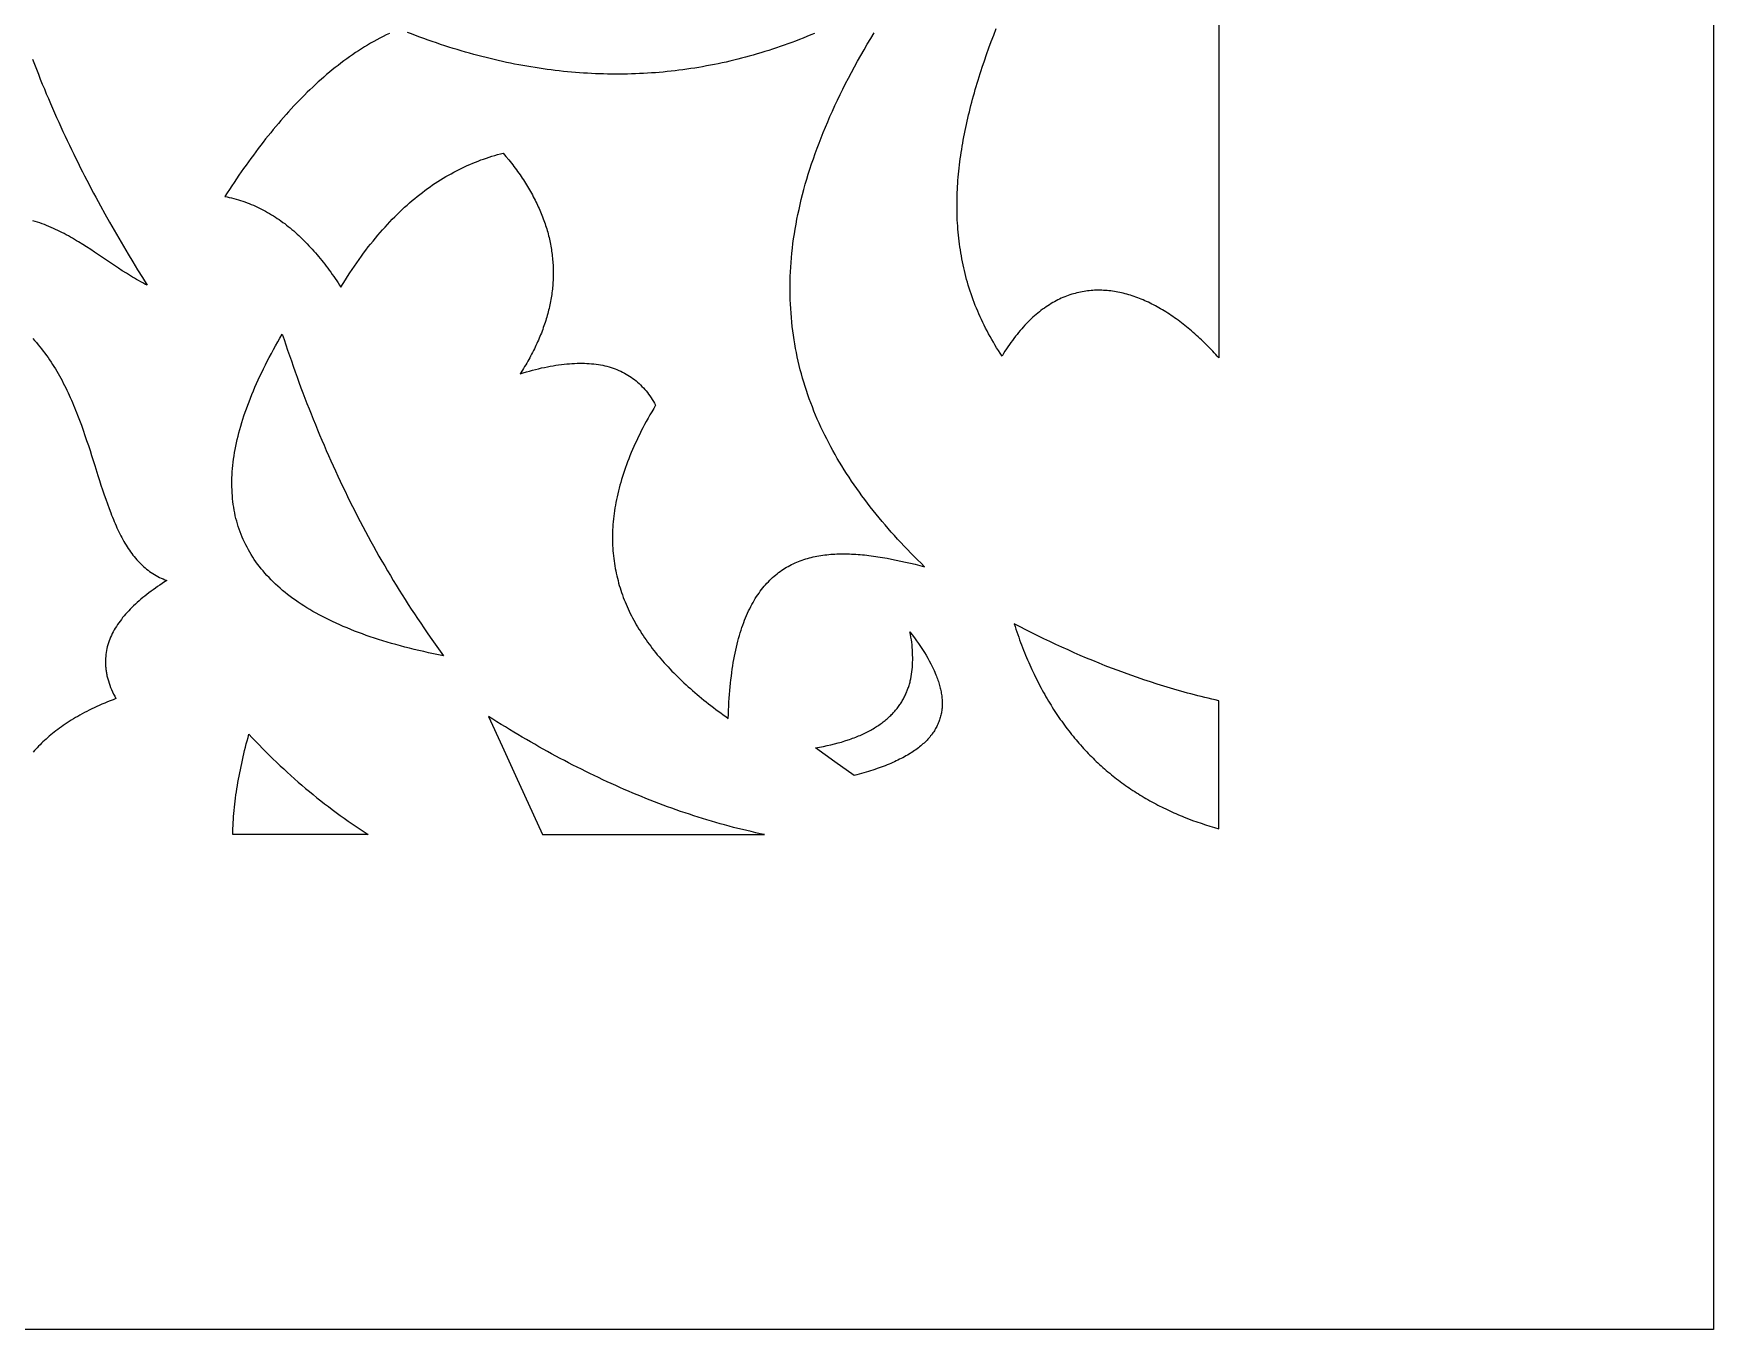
# Model space of a CAD drawing. Extents: x -4113 to -3113, y 1469 to 2469.
# Drawn here: x -3316.8 to -3113, y 1469.1 to 1626.2 of the extents above; entities that cross this region are included whole.
import ezdxf

# ---------------------------------------------------------------- set-up
doc = ezdxf.new("R2010")
doc.units = 0
doc.layers.add('PLAN_1', color=18, linetype='CONTINUOUS')

msp = doc.modelspace()

# ---------------------------------------------------------------- linework, layer by layer
at = {"layer": 'PLAN_1'}
for points in [[(-4113.04, 2469.07), (-3113.04, 2469.07), (-3113.04, 1469.07), (-4113.04, 1469.07)], [(-3267.11, 1550.75), (-3267.72, 1550.87), (-3268.32, 1551), (-3268.92, 1551.13), (-3269.51, 1551.26), (-3270.09, 1551.39), (-3270.66, 1551.53), (-3271.23, 1551.67), (-3271.79, 1551.81), (-3272.34, 1551.96), (-3272.88, 1552.11), (-3273.42, 1552.26), (-3273.95, 1552.41), (-3274.47, 1552.57), (-3274.98, 1552.73), (-3275.49, 1552.9), (-3275.99, 1553.06), (-3276.48, 1553.23), (-3276.96, 1553.41), (-3277.44, 1553.58), (-3277.91, 1553.76), (-3278.37, 1553.94), (-3278.82, 1554.13), (-3279.27, 1554.32), (-3279.7, 1554.51), (-3280.14, 1554.7), (-3280.56, 1554.9), (-3280.98, 1555.1), (-3281.38, 1555.3), (-3281.79, 1555.51), (-3282.18, 1555.71), (-3282.57, 1555.93), (-3282.95, 1556.14), (-3283.32, 1556.36), (-3283.68, 1556.58), (-3284.04, 1556.8), (-3284.39, 1557.03), (-3284.73, 1557.26), (-3285.07, 1557.49), (-3285.4, 1557.72), (-3285.72, 1557.96), (-3286.03, 1558.2), (-3286.34, 1558.44), (-3286.63, 1558.69), (-3286.93, 1558.94), (-3287.21, 1559.19), (-3287.49, 1559.45), (-3287.76, 1559.71), (-3288.02, 1559.97), (-3288.28, 1560.23), (-3288.53, 1560.5), (-3288.77, 1560.77), (-3289, 1561.04), (-3289.23, 1561.31), (-3289.45, 1561.59), (-3289.66, 1561.87), (-3289.87, 1562.16), (-3290.07, 1562.44), (-3290.26, 1562.73), (-3290.44, 1563.02), (-3290.62, 1563.32), (-3290.79, 1563.62), (-3290.95, 1563.92), (-3291.11, 1564.22), (-3291.26, 1564.53), (-3291.4, 1564.84), (-3291.54, 1565.15), (-3291.66, 1565.46), (-3291.79, 1565.78), (-3291.9, 1566.1), (-3292.01, 1566.42), (-3292.11, 1566.75), (-3292.2, 1567.08), (-3292.29, 1567.41), (-3292.37, 1567.74), (-3292.44, 1568.08), (-3292.51, 1568.42), (-3292.56, 1568.76), (-3292.62, 1569.11), (-3292.66, 1569.45), (-3292.7, 1569.8), (-3292.73, 1570.16), (-3292.76, 1570.51), (-3292.77, 1570.87), (-3292.78, 1571.23), (-3292.79, 1571.6), (-3292.79, 1571.96), (-3292.78, 1572.33), (-3292.76, 1572.71), (-3292.74, 1573.08), (-3292.71, 1573.46), (-3292.67, 1573.84), (-3292.63, 1574.22), (-3292.58, 1574.61), (-3292.52, 1575), (-3292.46, 1575.39), (-3292.39, 1575.78), (-3292.31, 1576.18), (-3292.23, 1576.58), (-3292.14, 1576.98), (-3292.04, 1577.38), (-3291.94, 1577.79), (-3291.83, 1578.2), (-3291.71, 1578.61), (-3291.59, 1579.03), (-3291.46, 1579.44), (-3291.32, 1579.86), (-3291.18, 1580.29), (-3291.03, 1580.71), (-3290.87, 1581.14), (-3290.71, 1581.57), (-3290.54, 1582.01), (-3290.36, 1582.44), (-3290.18, 1582.88), (-3289.99, 1583.32), (-3289.8, 1583.77), (-3289.6, 1584.21), (-3289.39, 1584.66), (-3289.17, 1585.11), (-3288.95, 1585.57), (-3288.72, 1586.02), (-3288.49, 1586.48), (-3288.25, 1586.94), (-3288, 1587.41), (-3287.75, 1587.88), (-3287.49, 1588.35), (-3287.22, 1588.82), (-3286.95, 1589.29), (-3286.67, 1589.77), (-3286.46, 1589.11), (-3286.24, 1588.46), (-3286.02, 1587.81), (-3285.8, 1587.16), (-3285.57, 1586.51), (-3285.34, 1585.86), (-3285.11, 1585.21), (-3284.88, 1584.56), (-3284.65, 1583.92), (-3284.41, 1583.27), (-3284.17, 1582.63), (-3283.92, 1581.99), (-3283.68, 1581.35), (-3283.43, 1580.71), (-3283.17, 1580.08), (-3282.92, 1579.44), (-3282.66, 1578.81), (-3282.4, 1578.17), (-3282.14, 1577.54), (-3281.87, 1576.91), (-3281.6, 1576.28), (-3281.33, 1575.66), (-3281.06, 1575.03), (-3280.78, 1574.41), (-3280.5, 1573.79), (-3280.22, 1573.17), (-3279.93, 1572.55), (-3279.64, 1571.93), (-3279.35, 1571.31), (-3279.05, 1570.7), (-3278.76, 1570.08), (-3278.46, 1569.47), (-3278.15, 1568.86), (-3277.84, 1568.25), (-3277.53, 1567.64), (-3277.22, 1567.04), (-3276.9, 1566.43), (-3276.58, 1565.83), (-3276.26, 1565.23), (-3275.93, 1564.63), (-3275.6, 1564.03), (-3275.27, 1563.44), (-3274.94, 1562.84), (-3274.6, 1562.25), (-3274.25, 1561.66), (-3273.91, 1561.07), (-3273.56, 1560.48), (-3273.21, 1559.9), (-3272.85, 1559.31), (-3272.49, 1558.73), (-3272.13, 1558.15), (-3271.76, 1557.57), (-3271.4, 1556.99), (-3271.02, 1556.41), (-3270.65, 1555.84), (-3270.27, 1555.27), (-3269.88, 1554.7), (-3269.5, 1554.13), (-3269.11, 1553.56), (-3268.71, 1553), (-3268.32, 1552.43), (-3267.92, 1551.87), (-3267.51, 1551.31)], [(-3210.52, 1553.67), (-3210.24, 1553.31), (-3209.97, 1552.95), (-3209.72, 1552.59), (-3209.47, 1552.23), (-3209.23, 1551.88), (-3209, 1551.52), (-3208.77, 1551.17), (-3208.56, 1550.83), (-3208.36, 1550.48), (-3208.17, 1550.14), (-3207.99, 1549.8), (-3207.9, 1549.63), (-3207.82, 1549.46), (-3207.74, 1549.29), (-3207.66, 1549.12), (-3207.58, 1548.96), (-3207.51, 1548.79), (-3207.44, 1548.63), (-3207.37, 1548.46), (-3207.31, 1548.3), (-3207.24, 1548.13), (-3207.18, 1547.97), (-3207.13, 1547.81), (-3207.07, 1547.65), (-3207.02, 1547.49), (-3206.97, 1547.33), (-3206.93, 1547.17), (-3206.89, 1547.01), (-3206.85, 1546.85), (-3206.81, 1546.69), (-3206.78, 1546.53), (-3206.75, 1546.38), (-3206.72, 1546.22), (-3206.7, 1546.07), (-3206.67, 1545.92), (-3206.66, 1545.76), (-3206.64, 1545.61), (-3206.63, 1545.46), (-3206.62, 1545.31), (-3206.61, 1545.16), (-3206.61, 1545.01), (-3206.61, 1544.86), (-3206.62, 1544.71), (-3206.62, 1544.56), (-3206.63, 1544.42), (-3206.65, 1544.27), (-3206.66, 1544.13), (-3206.69, 1543.98), (-3206.71, 1543.84), (-3206.74, 1543.7), (-3206.77, 1543.56), (-3206.8, 1543.42), (-3206.84, 1543.28), (-3206.88, 1543.14), (-3206.92, 1543), (-3206.97, 1542.86), (-3207.02, 1542.73), (-3207.08, 1542.59), (-3207.13, 1542.45), (-3207.2, 1542.32), (-3207.26, 1542.19), (-3207.33, 1542.05), (-3207.4, 1541.92), (-3207.48, 1541.79), (-3207.56, 1541.66), (-3207.64, 1541.53), (-3207.73, 1541.41), (-3207.82, 1541.28), (-3207.92, 1541.15), (-3208.02, 1541.03), (-3208.12, 1540.9), (-3208.22, 1540.78), (-3208.33, 1540.66), (-3208.45, 1540.54), (-3208.57, 1540.41), (-3208.69, 1540.29), (-3208.81, 1540.18), (-3208.94, 1540.06), (-3209.08, 1539.94), (-3209.21, 1539.82), (-3209.36, 1539.71), (-3209.5, 1539.6), (-3209.65, 1539.48), (-3209.8, 1539.37), (-3209.96, 1539.26), (-3210.12, 1539.15), (-3210.29, 1539.04), (-3210.46, 1538.93), (-3210.63, 1538.82), (-3210.81, 1538.72), (-3211, 1538.61), (-3211.18, 1538.51), (-3211.37, 1538.4), (-3211.57, 1538.3), (-3211.77, 1538.2), (-3211.97, 1538.1), (-3212.18, 1538), (-3212.39, 1537.9), (-3212.61, 1537.81), (-3212.83, 1537.71), (-3213.06, 1537.61), (-3213.29, 1537.52), (-3213.52, 1537.43), (-3213.76, 1537.34), (-3214, 1537.24), (-3214.25, 1537.15), (-3214.5, 1537.07), (-3214.76, 1536.98), (-3215.02, 1536.89), (-3215.29, 1536.81), (-3215.56, 1536.72), (-3215.83, 1536.64), (-3216.11, 1536.56), (-3216.4, 1536.47), (-3216.69, 1536.39), (-3216.98, 1536.32), (-3217.28, 1536.24), (-3219.62, 1537.9), (-3220.8, 1538.74), (-3221.97, 1539.58), (-3221.48, 1539.67), (-3221.01, 1539.76), (-3220.55, 1539.86), (-3220.1, 1539.96), (-3219.67, 1540.07), (-3219.24, 1540.19), (-3218.83, 1540.3), (-3218.43, 1540.43), (-3218.03, 1540.55), (-3217.84, 1540.62), (-3217.65, 1540.69), (-3217.47, 1540.76), (-3217.28, 1540.82), (-3217.1, 1540.9), (-3216.92, 1540.97), (-3216.75, 1541.04), (-3216.57, 1541.11), (-3216.4, 1541.19), (-3216.23, 1541.26), (-3216.07, 1541.34), (-3215.91, 1541.42), (-3215.75, 1541.5), (-3215.59, 1541.58), (-3215.43, 1541.66), (-3215.28, 1541.74), (-3215.13, 1541.83), (-3214.98, 1541.91), (-3214.84, 1542), (-3214.7, 1542.09), (-3214.56, 1542.18), (-3214.42, 1542.26), (-3214.29, 1542.36), (-3214.15, 1542.45), (-3214.02, 1542.54), (-3213.89, 1542.63), (-3213.77, 1542.73), (-3213.65, 1542.82), (-3213.53, 1542.92), (-3213.41, 1543.02), (-3213.29, 1543.12), (-3213.18, 1543.22), (-3213.07, 1543.32), (-3212.96, 1543.42), (-3212.85, 1543.52), (-3212.75, 1543.62), (-3212.65, 1543.73), (-3212.55, 1543.84), (-3212.45, 1543.94), (-3212.35, 1544.05), (-3212.26, 1544.16), (-3212.17, 1544.27), (-3212.08, 1544.38), (-3212, 1544.49), (-3211.91, 1544.6), (-3211.83, 1544.72), (-3211.75, 1544.83), (-3211.67, 1544.95), (-3211.6, 1545.06), (-3211.52, 1545.18), (-3211.45, 1545.3), (-3211.38, 1545.42), (-3211.32, 1545.54), (-3211.25, 1545.66), (-3211.19, 1545.78), (-3211.13, 1545.9), (-3211.07, 1546.02), (-3211.01, 1546.15), (-3210.96, 1546.27), (-3210.9, 1546.4), (-3210.85, 1546.53), (-3210.8, 1546.65), (-3210.76, 1546.78), (-3210.71, 1546.91), (-3210.67, 1547.04), (-3210.63, 1547.17), (-3210.59, 1547.3), (-3210.55, 1547.44), (-3210.51, 1547.57), (-3210.48, 1547.7), (-3210.42, 1547.97), (-3210.36, 1548.25), (-3210.32, 1548.53), (-3210.28, 1548.81), (-3210.24, 1549.09), (-3210.22, 1549.38), (-3210.2, 1549.66), (-3210.19, 1549.96), (-3210.18, 1550.25), (-3210.18, 1550.55), (-3210.19, 1550.85), (-3210.2, 1551.15), (-3210.22, 1551.46), (-3210.24, 1551.77), (-3210.27, 1552.08), (-3210.31, 1552.39), (-3210.35, 1552.71), (-3210.4, 1553.03), (-3210.46, 1553.35)], [(-3173.04, 1529.78), (-3173.04, 1545.3), (-3173.47, 1545.4), (-3173.89, 1545.5), (-3174.32, 1545.6), (-3174.74, 1545.7), (-3175.17, 1545.81), (-3175.59, 1545.91), (-3176.01, 1546.02), (-3176.42, 1546.13), (-3176.84, 1546.24), (-3177.26, 1546.35), (-3177.67, 1546.47), (-3178.08, 1546.59), (-3178.49, 1546.7), (-3178.9, 1546.82), (-3179.72, 1547.07), (-3180.53, 1547.32), (-3181.33, 1547.58), (-3182.13, 1547.84), (-3182.92, 1548.11), (-3183.71, 1548.39), (-3184.49, 1548.67), (-3185.27, 1548.96), (-3186.05, 1549.25), (-3186.82, 1549.55), (-3187.58, 1549.86), (-3188.34, 1550.17), (-3189.1, 1550.48), (-3189.85, 1550.81), (-3190.6, 1551.13), (-3191.34, 1551.46), (-3192.08, 1551.8), (-3192.82, 1552.14), (-3193.55, 1552.48), (-3194.28, 1552.83), (-3195, 1553.18), (-3195.73, 1553.54), (-3196.44, 1553.9), (-3197.16, 1554.26), (-3197.87, 1554.63), (-3197.77, 1554.3), (-3197.66, 1553.97), (-3197.55, 1553.65), (-3197.44, 1553.33), (-3197.32, 1553.01), (-3197.21, 1552.7), (-3197.09, 1552.38), (-3196.97, 1552.07), (-3196.86, 1551.76), (-3196.73, 1551.45), (-3196.61, 1551.15), (-3196.49, 1550.85), (-3196.36, 1550.55), (-3196.24, 1550.25), (-3196.11, 1549.95), (-3195.98, 1549.66), (-3195.85, 1549.37), (-3195.72, 1549.08), (-3195.58, 1548.79), (-3195.45, 1548.51), (-3195.31, 1548.23), (-3195.17, 1547.95), (-3195.03, 1547.67), (-3194.89, 1547.4), (-3194.75, 1547.12), (-3194.61, 1546.85), (-3194.46, 1546.58), (-3194.31, 1546.32), (-3194.17, 1546.05), (-3194.02, 1545.79), (-3193.86, 1545.53), (-3193.71, 1545.27), (-3193.56, 1545.02), (-3193.4, 1544.76), (-3193.25, 1544.51), (-3193.09, 1544.26), (-3192.93, 1544.02), (-3192.77, 1543.77), (-3192.61, 1543.53), (-3192.44, 1543.29), (-3192.28, 1543.05), (-3192.11, 1542.82), (-3191.94, 1542.58), (-3191.77, 1542.35), (-3191.6, 1542.12), (-3191.43, 1541.89), (-3191.26, 1541.67), (-3191.08, 1541.44), (-3190.91, 1541.22), (-3190.73, 1541), (-3190.55, 1540.78), (-3190.37, 1540.57), (-3190.19, 1540.36), (-3190.01, 1540.14), (-3189.82, 1539.94), (-3189.64, 1539.73), (-3189.45, 1539.52), (-3189.26, 1539.32), (-3189.07, 1539.12), (-3188.88, 1538.92), (-3188.69, 1538.72), (-3188.5, 1538.53), (-3188.3, 1538.33), (-3188.11, 1538.14), (-3187.91, 1537.95), (-3187.71, 1537.77), (-3187.51, 1537.58), (-3187.31, 1537.4), (-3187.11, 1537.22), (-3186.9, 1537.04), (-3186.7, 1536.86), (-3186.49, 1536.69), (-3186.28, 1536.51), (-3186.08, 1536.34), (-3185.87, 1536.17), (-3185.65, 1536), (-3185.44, 1535.84), (-3185.23, 1535.67), (-3185.01, 1535.51), (-3184.8, 1535.35), (-3184.58, 1535.19), (-3184.36, 1535.04), (-3184.14, 1534.88), (-3183.92, 1534.73), (-3183.7, 1534.58), (-3183.47, 1534.43), (-3183.25, 1534.29), (-3183.02, 1534.14), (-3182.8, 1534), (-3182.57, 1533.86), (-3182.34, 1533.72), (-3182.11, 1533.58), (-3181.88, 1533.44), (-3181.64, 1533.31), (-3181.41, 1533.18), (-3181.17, 1533.05), (-3180.94, 1532.92), (-3180.7, 1532.79), (-3180.46, 1532.66), (-3180.22, 1532.54), (-3179.98, 1532.42), (-3179.74, 1532.3), (-3179.49, 1532.18), (-3179.25, 1532.07), (-3179, 1531.95), (-3178.75, 1531.84), (-3178.51, 1531.73), (-3178.26, 1531.62), (-3178.01, 1531.51), (-3177.75, 1531.4), (-3177.5, 1531.3), (-3177.25, 1531.2), (-3176.74, 1531), (-3176.22, 1530.8), (-3175.7, 1530.62), (-3175.18, 1530.44), (-3174.65, 1530.26), (-3174.12, 1530.1), (-3173.58, 1529.94)], [(-3228.15, 1529.07), (-3228.69, 1529.18), (-3229.23, 1529.3), (-3229.77, 1529.43), (-3230.31, 1529.55), (-3230.85, 1529.68), (-3231.39, 1529.81), (-3231.93, 1529.95), (-3232.47, 1530.09), (-3233, 1530.24), (-3233.54, 1530.39), (-3234.08, 1530.54), (-3234.61, 1530.7), (-3235.15, 1530.86), (-3235.68, 1531.02), (-3236.21, 1531.19), (-3236.74, 1531.36), (-3237.28, 1531.53), (-3237.81, 1531.71), (-3238.34, 1531.89), (-3238.87, 1532.07), (-3239.4, 1532.26), (-3239.93, 1532.45), (-3240.45, 1532.65), (-3240.98, 1532.85), (-3241.51, 1533.05), (-3242.03, 1533.25), (-3242.56, 1533.46), (-3243.09, 1533.68), (-3243.61, 1533.89), (-3244.13, 1534.11), (-3244.66, 1534.33), (-3245.18, 1534.56), (-3245.7, 1534.79), (-3246.22, 1535.02), (-3246.75, 1535.25), (-3247.27, 1535.49), (-3247.79, 1535.73), (-3248.31, 1535.98), (-3248.83, 1536.23), (-3249.34, 1536.48), (-3249.86, 1536.73), (-3250.38, 1536.99), (-3250.9, 1537.25), (-3251.41, 1537.51), (-3251.93, 1537.78), (-3252.45, 1538.05), (-3252.96, 1538.32), (-3253.47, 1538.6), (-3253.99, 1538.87), (-3254.5, 1539.16), (-3255.02, 1539.44), (-3255.53, 1539.73), (-3256.04, 1540.02), (-3256.55, 1540.31), (-3257.06, 1540.61), (-3257.57, 1540.9), (-3258.08, 1541.2), (-3258.59, 1541.51), (-3259.1, 1541.82), (-3259.61, 1542.13), (-3260.12, 1542.44), (-3260.63, 1542.75), (-3261.14, 1543.07), (-3261.64, 1543.39), (-3260, 1539.81), (-3258.37, 1536.24), (-3255.1, 1529.07)], [(-3292.69, 1529.07), (-3292.68, 1529.43), (-3292.67, 1529.8), (-3292.65, 1530.16), (-3292.63, 1530.53), (-3292.61, 1530.89), (-3292.58, 1531.26), (-3292.55, 1531.63), (-3292.51, 1532), (-3292.48, 1532.38), (-3292.44, 1532.75), (-3292.39, 1533.13), (-3292.34, 1533.5), (-3292.29, 1533.88), (-3292.24, 1534.26), (-3292.18, 1534.64), (-3292.12, 1535.02), (-3292.05, 1535.4), (-3291.98, 1535.78), (-3291.91, 1536.16), (-3291.84, 1536.55), (-3291.76, 1536.94), (-3291.68, 1537.32), (-3291.6, 1537.71), (-3291.51, 1538.1), (-3291.43, 1538.49), (-3291.33, 1538.88), (-3291.24, 1539.27), (-3291.14, 1539.67), (-3291.04, 1540.06), (-3290.94, 1540.46), (-3290.83, 1540.85), (-3290.73, 1541.25), (-3290.32, 1540.81), (-3289.9, 1540.37), (-3289.49, 1539.94), (-3289.07, 1539.52), (-3288.65, 1539.09), (-3288.22, 1538.67), (-3287.8, 1538.25), (-3287.37, 1537.84), (-3286.94, 1537.43), (-3286.5, 1537.03), (-3286.07, 1536.63), (-3285.63, 1536.23), (-3285.18, 1535.83), (-3284.74, 1535.44), (-3284.29, 1535.06), (-3283.84, 1534.68), (-3283.38, 1534.3), (-3282.93, 1533.92), (-3282.47, 1533.55), (-3282.01, 1533.18), (-3281.54, 1532.82), (-3281.07, 1532.46), (-3280.6, 1532.1), (-3280.13, 1531.75), (-3279.65, 1531.4), (-3279.18, 1531.06), (-3278.69, 1530.72), (-3278.21, 1530.38), (-3277.72, 1530.05), (-3277.23, 1529.72), (-3276.74, 1529.39), (-3276.24, 1529.07)]]:
    msp.add_lwpolyline(points, close=True, dxfattribs=at)
for points in [[(-3173.04, 1685.53), (-3173.04, 1586.87), (-3173.23, 1587.08), (-3173.41, 1587.29), (-3173.6, 1587.49), (-3173.79, 1587.7), (-3173.99, 1587.9), (-3174.18, 1588.1), (-3174.37, 1588.29), (-3174.57, 1588.49), (-3174.76, 1588.68), (-3174.96, 1588.87), (-3175.15, 1589.06), (-3175.35, 1589.25), (-3175.55, 1589.43), (-3175.75, 1589.61), (-3175.95, 1589.79), (-3176.15, 1589.97), (-3176.35, 1590.15), (-3176.56, 1590.32), (-3176.76, 1590.49), (-3176.96, 1590.65), (-3177.17, 1590.82), (-3177.37, 1590.98), (-3177.58, 1591.14), (-3177.79, 1591.3), (-3177.99, 1591.45), (-3178.2, 1591.6), (-3178.41, 1591.75), (-3178.62, 1591.9), (-3178.83, 1592.04), (-3179.04, 1592.18), (-3179.25, 1592.31), (-3179.46, 1592.45), (-3179.67, 1592.58), (-3179.88, 1592.71), (-3180.1, 1592.83), (-3180.31, 1592.96), (-3180.52, 1593.08), (-3180.74, 1593.19), (-3180.95, 1593.3), (-3181.16, 1593.41), (-3181.38, 1593.52), (-3181.59, 1593.62), (-3181.81, 1593.72), (-3182.03, 1593.82), (-3182.24, 1593.91), (-3182.46, 1594), (-3182.67, 1594.09), (-3182.89, 1594.17), (-3183.11, 1594.25), (-3183.32, 1594.33), (-3183.54, 1594.4), (-3183.76, 1594.47), (-3183.98, 1594.54), (-3184.19, 1594.6), (-3184.41, 1594.66), (-3184.63, 1594.72), (-3184.85, 1594.77), (-3185.06, 1594.82), (-3185.28, 1594.86), (-3185.5, 1594.9), (-3185.72, 1594.94), (-3185.94, 1594.97), (-3186.15, 1595), (-3186.37, 1595.02), (-3186.59, 1595.04), (-3186.81, 1595.06), (-3187.02, 1595.07), (-3187.24, 1595.08), (-3187.46, 1595.09), (-3187.67, 1595.09), (-3187.89, 1595.08), (-3188.11, 1595.08), (-3188.32, 1595.07), (-3188.54, 1595.05), (-3188.76, 1595.03), (-3188.97, 1595.01), (-3189.19, 1594.98), (-3189.4, 1594.94), (-3189.62, 1594.91), (-3189.83, 1594.87), (-3190.04, 1594.82), (-3190.26, 1594.77), (-3190.47, 1594.71), (-3190.68, 1594.65), (-3190.89, 1594.59), (-3191.11, 1594.52), (-3191.32, 1594.45), (-3191.53, 1594.37), (-3191.74, 1594.29), (-3191.95, 1594.2), (-3192.16, 1594.11), (-3192.37, 1594.01), (-3192.57, 1593.91), (-3192.78, 1593.81), (-3192.99, 1593.69), (-3193.19, 1593.58), (-3193.4, 1593.46), (-3193.6, 1593.33), (-3193.81, 1593.2), (-3194.01, 1593.07), (-3194.21, 1592.92), (-3194.42, 1592.78), (-3194.62, 1592.63), (-3194.82, 1592.47), (-3195.02, 1592.31), (-3195.21, 1592.14), (-3195.41, 1591.97), (-3195.61, 1591.8), (-3195.81, 1591.61), (-3196, 1591.43), (-3196.2, 1591.23), (-3196.39, 1591.04), (-3196.58, 1590.83), (-3196.77, 1590.62), (-3196.96, 1590.41), (-3197.15, 1590.19), (-3197.34, 1589.96), (-3197.53, 1589.73), (-3197.72, 1589.5), (-3197.9, 1589.25), (-3198.09, 1589.01), (-3198.27, 1588.75), (-3198.45, 1588.49), (-3198.63, 1588.23), (-3198.81, 1587.96), (-3198.99, 1587.68), (-3199.17, 1587.4), (-3199.35, 1587.11), (-3199.57, 1587.44), (-3199.78, 1587.78), (-3200, 1588.12), (-3200.2, 1588.45), (-3200.4, 1588.79), (-3200.6, 1589.13), (-3200.79, 1589.47), (-3200.98, 1589.81), (-3201.16, 1590.15), (-3201.34, 1590.49), (-3201.51, 1590.83), (-3201.68, 1591.17), (-3201.84, 1591.52), (-3202, 1591.86), (-3202.15, 1592.21), (-3202.3, 1592.55), (-3202.45, 1592.9), (-3202.59, 1593.25), (-3202.72, 1593.59), (-3202.85, 1593.94), (-3202.98, 1594.29), (-3203.1, 1594.64), (-3203.22, 1594.99), (-3203.33, 1595.34), (-3203.44, 1595.7), (-3203.54, 1596.05), (-3203.64, 1596.4), (-3203.73, 1596.76), (-3203.83, 1597.11), (-3203.91, 1597.47), (-3203.99, 1597.82), (-3204.07, 1598.18), (-3204.15, 1598.54), (-3204.22, 1598.89), (-3204.28, 1599.25), (-3204.34, 1599.61), (-3204.4, 1599.97), (-3204.46, 1600.33), (-3204.51, 1600.69), (-3204.55, 1601.05), (-3204.59, 1601.42), (-3204.63, 1601.78), (-3204.67, 1602.14), (-3204.7, 1602.51), (-3204.72, 1602.87), (-3204.75, 1603.24), (-3204.77, 1603.6), (-3204.78, 1603.97), (-3204.79, 1604.34), (-3204.8, 1604.7), (-3204.8, 1605.07), (-3204.81, 1605.44), (-3204.8, 1605.81), (-3204.8, 1606.18), (-3204.79, 1606.55), (-3204.77, 1606.92), (-3204.76, 1607.29), (-3204.74, 1607.66), (-3204.71, 1608.03), (-3204.69, 1608.41), (-3204.66, 1608.78), (-3204.62, 1609.15), (-3204.59, 1609.53), (-3204.55, 1609.9), (-3204.5, 1610.28), (-3204.46, 1610.65), (-3204.41, 1611.03), (-3204.36, 1611.41), (-3204.3, 1611.78), (-3204.24, 1612.16), (-3204.18, 1612.54), (-3204.12, 1612.92), (-3204.05, 1613.3), (-3203.98, 1613.68), (-3203.91, 1614.06), (-3203.83, 1614.44), (-3203.75, 1614.82), (-3203.67, 1615.2), (-3203.58, 1615.58), (-3203.5, 1615.96), (-3203.41, 1616.34), (-3203.31, 1616.73), (-3203.22, 1617.11), (-3203.12, 1617.49), (-3203.02, 1617.88), (-3202.92, 1618.26), (-3202.81, 1618.65), (-3202.7, 1619.03), (-3202.59, 1619.42), (-3202.48, 1619.81), (-3202.36, 1620.19), (-3202.25, 1620.58), (-3202.13, 1620.97), (-3202, 1621.35), (-3201.88, 1621.74), (-3201.75, 1622.13), (-3201.49, 1622.91), (-3201.22, 1623.69), (-3200.94, 1624.47), (-3200.66, 1625.25), (-3200.36, 1626.03), (-3200.06, 1626.81)], [(-3273.68, 1626.24), (-3274.06, 1626.05), (-3274.45, 1625.86), (-3274.83, 1625.66), (-3275.2, 1625.46), (-3275.58, 1625.25), (-3275.95, 1625.04), (-3276.32, 1624.82), (-3276.69, 1624.6), (-3277.06, 1624.37), (-3277.42, 1624.13), (-3277.78, 1623.9), (-3278.14, 1623.65), (-3278.5, 1623.4), (-3278.86, 1623.15), (-3279.21, 1622.89), (-3279.56, 1622.62), (-3279.91, 1622.35), (-3280.26, 1622.08), (-3280.61, 1621.8), (-3280.95, 1621.52), (-3281.29, 1621.23), (-3281.64, 1620.94), (-3281.97, 1620.64), (-3282.31, 1620.34), (-3282.64, 1620.03), (-3282.98, 1619.72), (-3283.31, 1619.4), (-3283.64, 1619.09), (-3283.97, 1618.76), (-3284.29, 1618.43), (-3284.62, 1618.1), (-3284.94, 1617.77), (-3285.26, 1617.43), (-3285.58, 1617.08), (-3285.9, 1616.73), (-3286.21, 1616.38), (-3286.53, 1616.03), (-3286.84, 1615.67), (-3287.15, 1615.3), (-3287.46, 1614.94), (-3287.77, 1614.56), (-3288.08, 1614.19), (-3288.38, 1613.81), (-3288.69, 1613.43), (-3288.99, 1613.05), (-3289.29, 1612.66), (-3289.59, 1612.27), (-3289.89, 1611.87), (-3290.18, 1611.47), (-3290.48, 1611.07), (-3290.77, 1610.67), (-3291.07, 1610.26), (-3291.36, 1609.85), (-3291.65, 1609.43), (-3291.94, 1609.02), (-3292.23, 1608.6), (-3292.52, 1608.17), (-3292.8, 1607.75), (-3293.09, 1607.32), (-3293.37, 1606.89), (-3293.66, 1606.46), (-3293.37, 1606.4), (-3293.1, 1606.34), (-3292.82, 1606.28), (-3292.54, 1606.21), (-3292.27, 1606.13), (-3292, 1606.05), (-3291.74, 1605.97), (-3291.47, 1605.88), (-3291.21, 1605.79), (-3290.95, 1605.7), (-3290.69, 1605.6), (-3290.43, 1605.5), (-3290.18, 1605.39), (-3289.92, 1605.28), (-3289.67, 1605.16), (-3289.43, 1605.04), (-3289.18, 1604.92), (-3288.94, 1604.79), (-3288.69, 1604.66), (-3288.45, 1604.53), (-3288.22, 1604.39), (-3287.98, 1604.25), (-3287.75, 1604.1), (-3287.51, 1603.96), (-3287.28, 1603.8), (-3287.05, 1603.65), (-3286.83, 1603.49), (-3286.6, 1603.32), (-3286.38, 1603.16), (-3286.16, 1602.99), (-3285.94, 1602.81), (-3285.72, 1602.64), (-3285.51, 1602.46), (-3285.29, 1602.27), (-3285.08, 1602.09), (-3284.87, 1601.9), (-3284.66, 1601.71), (-3284.45, 1601.51), (-3284.24, 1601.31), (-3284.04, 1601.11), (-3283.84, 1600.91), (-3283.64, 1600.7), (-3283.44, 1600.49), (-3283.24, 1600.27), (-3283.04, 1600.06), (-3282.85, 1599.84), (-3282.65, 1599.62), (-3282.46, 1599.39), (-3282.27, 1599.16), (-3282.08, 1598.94), (-3281.89, 1598.7), (-3281.7, 1598.47), (-3281.52, 1598.23), (-3281.33, 1597.99), (-3281.15, 1597.75), (-3280.97, 1597.5), (-3280.79, 1597.26), (-3280.61, 1597.01), (-3280.43, 1596.75), (-3280.25, 1596.5), (-3280.07, 1596.24), (-3279.9, 1595.99), (-3279.73, 1595.72), (-3279.55, 1595.46), (-3279.28, 1595.9), (-3279.01, 1596.34), (-3278.74, 1596.77), (-3278.47, 1597.19), (-3278.19, 1597.6), (-3277.92, 1598.01), (-3277.64, 1598.41), (-3277.36, 1598.81), (-3277.08, 1599.2), (-3276.8, 1599.58), (-3276.52, 1599.96), (-3276.24, 1600.33), (-3275.95, 1600.69), (-3275.66, 1601.05), (-3275.38, 1601.4), (-3275.09, 1601.75), (-3274.8, 1602.08), (-3274.51, 1602.42), (-3274.21, 1602.74), (-3273.92, 1603.07), (-3273.62, 1603.38), (-3273.33, 1603.69), (-3273.03, 1603.99), (-3272.73, 1604.29), (-3272.43, 1604.58), (-3272.13, 1604.87), (-3271.83, 1605.15), (-3271.53, 1605.42), (-3271.22, 1605.69), (-3270.91, 1605.95), (-3270.61, 1606.21), (-3270.3, 1606.46), (-3269.99, 1606.7), (-3269.68, 1606.94), (-3269.37, 1607.18), (-3269.06, 1607.41), (-3268.74, 1607.63), (-3268.43, 1607.85), (-3268.11, 1608.06), (-3267.79, 1608.27), (-3267.47, 1608.47), (-3267.16, 1608.66), (-3266.83, 1608.86), (-3266.51, 1609.04), (-3266.19, 1609.22), (-3265.87, 1609.4), (-3265.54, 1609.57), (-3265.22, 1609.73), (-3264.89, 1609.89), (-3264.56, 1610.05), (-3264.23, 1610.2), (-3263.9, 1610.34), (-3263.57, 1610.48), (-3263.24, 1610.62), (-3262.91, 1610.75), (-3262.57, 1610.88), (-3262.24, 1611), (-3261.9, 1611.11), (-3261.56, 1611.22), (-3261.23, 1611.33), (-3260.89, 1611.43), (-3260.55, 1611.53), (-3260.21, 1611.62), (-3259.86, 1611.71), (-3259.53, 1611.31), (-3259.2, 1610.9), (-3258.88, 1610.5), (-3258.72, 1610.3), (-3258.57, 1610.1), (-3258.42, 1609.89), (-3258.27, 1609.69), (-3258.12, 1609.49), (-3257.98, 1609.29), (-3257.83, 1609.08), (-3257.69, 1608.88), (-3257.56, 1608.68), (-3257.42, 1608.47), (-3257.29, 1608.27), (-3257.16, 1608.07), (-3257.04, 1607.86), (-3256.91, 1607.66), (-3256.79, 1607.45), (-3256.67, 1607.25), (-3256.55, 1607.05), (-3256.44, 1606.84), (-3256.33, 1606.64), (-3256.22, 1606.43), (-3256.11, 1606.23), (-3256, 1606.02), (-3255.9, 1605.82), (-3255.8, 1605.61), (-3255.7, 1605.41), (-3255.61, 1605.2), (-3255.51, 1605), (-3255.42, 1604.79), (-3255.34, 1604.59), (-3255.25, 1604.38), (-3255.17, 1604.18), (-3255.09, 1603.97), (-3255.01, 1603.76), (-3254.93, 1603.56), (-3254.86, 1603.35), (-3254.79, 1603.15), (-3254.72, 1602.94), (-3254.66, 1602.73), (-3254.59, 1602.53), (-3254.53, 1602.32), (-3254.47, 1602.11), (-3254.42, 1601.91), (-3254.36, 1601.7), (-3254.31, 1601.49), (-3254.26, 1601.28), (-3254.22, 1601.08), (-3254.17, 1600.87), (-3254.13, 1600.66), (-3254.09, 1600.45), (-3254.05, 1600.24), (-3254.02, 1600.04), (-3253.99, 1599.83), (-3253.96, 1599.62), (-3253.93, 1599.41), (-3253.91, 1599.2), (-3253.88, 1598.99), (-3253.87, 1598.78), (-3253.85, 1598.58), (-3253.83, 1598.37), (-3253.82, 1598.16), (-3253.81, 1597.95), (-3253.8, 1597.74), (-3253.8, 1597.53), (-3253.8, 1597.32), (-3253.8, 1597.11), (-3253.8, 1596.9), (-3253.8, 1596.69), (-3253.81, 1596.48), (-3253.82, 1596.27), (-3253.83, 1596.06), (-3253.85, 1595.85), (-3253.86, 1595.64), (-3253.88, 1595.43), (-3253.9, 1595.22), (-3253.93, 1595), (-3253.96, 1594.79), (-3253.98, 1594.58), (-3254.02, 1594.37), (-3254.05, 1594.16), (-3254.09, 1593.95), (-3254.13, 1593.74), (-3254.17, 1593.52), (-3254.21, 1593.31), (-3254.26, 1593.1), (-3254.3, 1592.89), (-3254.36, 1592.68), (-3254.41, 1592.46), (-3254.47, 1592.25), (-3254.52, 1592.04), (-3254.58, 1591.83), (-3254.65, 1591.61), (-3254.71, 1591.4), (-3254.78, 1591.19), (-3254.85, 1590.97), (-3254.92, 1590.76), (-3255, 1590.55), (-3255.08, 1590.33), (-3255.16, 1590.12), (-3255.24, 1589.9), (-3255.33, 1589.69), (-3255.41, 1589.48), (-3255.5, 1589.26), (-3255.6, 1589.05), (-3255.69, 1588.83), (-3255.79, 1588.62), (-3255.89, 1588.4), (-3255.99, 1588.19), (-3256.09, 1587.97), (-3256.2, 1587.76), (-3256.31, 1587.54), (-3256.42, 1587.33), (-3256.54, 1587.11), (-3256.65, 1586.9), (-3256.77, 1586.68), (-3256.89, 1586.47), (-3257.02, 1586.25), (-3257.14, 1586.04), (-3257.27, 1585.82), (-3257.41, 1585.6), (-3257.54, 1585.39), (-3257.81, 1584.95), (-3257.43, 1585.07), (-3257.05, 1585.18), (-3256.68, 1585.29), (-3256.3, 1585.39), (-3255.94, 1585.48), (-3255.57, 1585.57), (-3255.21, 1585.66), (-3254.86, 1585.73), (-3254.51, 1585.81), (-3254.16, 1585.87), (-3253.82, 1585.93), (-3253.48, 1585.99), (-3253.14, 1586.04), (-3252.81, 1586.08), (-3252.48, 1586.12), (-3252.16, 1586.16), (-3251.84, 1586.18), (-3251.53, 1586.2), (-3251.22, 1586.22), (-3250.91, 1586.23), (-3250.6, 1586.24), (-3250.31, 1586.23), (-3250.01, 1586.23), (-3249.72, 1586.22), (-3249.43, 1586.2), (-3249.15, 1586.18), (-3248.87, 1586.15), (-3248.6, 1586.11), (-3248.32, 1586.07), (-3248.06, 1586.03), (-3247.79, 1585.98), (-3247.54, 1585.92), (-3247.28, 1585.86), (-3247.03, 1585.79), (-3246.78, 1585.71), (-3246.54, 1585.63), (-3246.3, 1585.55), (-3246.07, 1585.46), (-3245.84, 1585.36), (-3245.61, 1585.26), (-3245.39, 1585.15), (-3245.17, 1585.04), (-3244.95, 1584.92), (-3244.74, 1584.8), (-3244.54, 1584.67), (-3244.33, 1584.53), (-3244.13, 1584.39), (-3243.94, 1584.25), (-3243.75, 1584.09), (-3243.56, 1583.94), (-3243.38, 1583.77), (-3243.2, 1583.6), (-3243.03, 1583.43), (-3242.86, 1583.25), (-3242.69, 1583.06), (-3242.53, 1582.87), (-3242.37, 1582.68), (-3242.22, 1582.47), (-3242.07, 1582.27), (-3241.92, 1582.05), (-3241.78, 1581.83), (-3241.64, 1581.61), (-3241.51, 1581.38), (-3241.38, 1581.14), (-3241.61, 1580.75), (-3241.85, 1580.35), (-3242.07, 1579.96), (-3242.29, 1579.57), (-3242.51, 1579.18), (-3242.71, 1578.79), (-3242.92, 1578.41), (-3243.11, 1578.02), (-3243.31, 1577.64), (-3243.49, 1577.26), (-3243.67, 1576.88), (-3243.85, 1576.51), (-3244.02, 1576.13), (-3244.18, 1575.76), (-3244.34, 1575.39), (-3244.49, 1575.02), (-3244.64, 1574.66), (-3244.78, 1574.29), (-3244.91, 1573.93), (-3245.04, 1573.57), (-3245.17, 1573.21), (-3245.29, 1572.85), (-3245.4, 1572.49), (-3245.51, 1572.14), (-3245.61, 1571.78), (-3245.71, 1571.43), (-3245.8, 1571.08), (-3245.89, 1570.74), (-3245.98, 1570.39), (-3246.05, 1570.04), (-3246.12, 1569.7), (-3246.19, 1569.36), (-3246.25, 1569.02), (-3246.31, 1568.68), (-3246.36, 1568.35), (-3246.41, 1568.01), (-3246.45, 1567.68), (-3246.49, 1567.35), (-3246.52, 1567.02), (-3246.55, 1566.69), (-3246.57, 1566.37), (-3246.59, 1566.04), (-3246.6, 1565.72), (-3246.61, 1565.4), (-3246.61, 1565.08), (-3246.61, 1564.76), (-3246.6, 1564.44), (-3246.59, 1564.13), (-3246.57, 1563.81), (-3246.55, 1563.5), (-3246.53, 1563.19), (-3246.5, 1562.88), (-3246.46, 1562.57), (-3246.42, 1562.27), (-3246.38, 1561.96), (-3246.33, 1561.66), (-3246.28, 1561.36), (-3246.22, 1561.05), (-3246.16, 1560.76), (-3246.09, 1560.46), (-3246.02, 1560.16), (-3245.94, 1559.87), (-3245.86, 1559.57), (-3245.78, 1559.28), (-3245.69, 1558.99), (-3245.6, 1558.7), (-3245.5, 1558.42), (-3245.4, 1558.13), (-3245.3, 1557.84), (-3245.19, 1557.56), (-3245.07, 1557.28), (-3244.96, 1557), (-3244.84, 1556.72), (-3244.71, 1556.44), (-3244.58, 1556.16), (-3244.45, 1555.89), (-3244.31, 1555.61), (-3244.17, 1555.34), (-3244.02, 1555.07), (-3243.87, 1554.8), (-3243.72, 1554.53), (-3243.56, 1554.26), (-3243.4, 1553.99), (-3243.23, 1553.73), (-3243.07, 1553.46), (-3242.89, 1553.2), (-3242.72, 1552.94), (-3242.54, 1552.68), (-3242.35, 1552.42), (-3242.16, 1552.16), (-3241.97, 1551.91), (-3241.78, 1551.65), (-3241.58, 1551.4), (-3241.38, 1551.14), (-3241.17, 1550.89), (-3240.96, 1550.64), (-3240.75, 1550.39), (-3240.53, 1550.14), (-3240.32, 1549.89), (-3240.09, 1549.65), (-3239.87, 1549.4), (-3239.64, 1549.16), (-3239.4, 1548.91), (-3239.17, 1548.67), (-3238.93, 1548.43), (-3238.68, 1548.19), (-3238.44, 1547.95), (-3238.19, 1547.71), (-3237.94, 1547.48), (-3237.68, 1547.24), (-3237.42, 1547.01), (-3237.16, 1546.77), (-3236.89, 1546.54), (-3236.63, 1546.31), (-3236.35, 1546.08), (-3236.08, 1545.85), (-3235.8, 1545.62), (-3235.52, 1545.39), (-3235.24, 1545.16), (-3234.95, 1544.94), (-3234.66, 1544.71), (-3234.37, 1544.49), (-3234.08, 1544.26), (-3233.78, 1544.04), (-3233.48, 1543.82), (-3233.18, 1543.6), (-3232.87, 1543.38), (-3232.56, 1543.16), (-3232.55, 1543.67), (-3232.53, 1544.16), (-3232.51, 1544.65), (-3232.48, 1545.14), (-3232.45, 1545.61), (-3232.42, 1546.07), (-3232.38, 1546.53), (-3232.34, 1546.98), (-3232.29, 1547.43), (-3232.25, 1547.86), (-3232.19, 1548.29), (-3232.14, 1548.71), (-3232.08, 1549.12), (-3232.02, 1549.53), (-3231.95, 1549.93), (-3231.88, 1550.32), (-3231.81, 1550.7), (-3231.74, 1551.08), (-3231.66, 1551.45), (-3231.58, 1551.82), (-3231.49, 1552.17), (-3231.4, 1552.52), (-3231.31, 1552.86), (-3231.21, 1553.2), (-3231.12, 1553.53), (-3231.01, 1553.85), (-3230.91, 1554.17), (-3230.8, 1554.48), (-3230.69, 1554.78), (-3230.58, 1555.08), (-3230.46, 1555.37), (-3230.34, 1555.65), (-3230.22, 1555.93), (-3230.09, 1556.2), (-3229.96, 1556.46), (-3229.83, 1556.72), (-3229.7, 1556.98), (-3229.56, 1557.22), (-3229.42, 1557.46), (-3229.28, 1557.7), (-3229.13, 1557.93), (-3228.98, 1558.15), (-3228.83, 1558.37), (-3228.68, 1558.58), (-3228.52, 1558.79), (-3228.36, 1558.99), (-3228.2, 1559.19), (-3228.04, 1559.37), (-3227.87, 1559.56), (-3227.7, 1559.74), (-3227.53, 1559.91), (-3227.36, 1560.08), (-3227.18, 1560.24), (-3227, 1560.4), (-3226.82, 1560.55), (-3226.63, 1560.7), (-3226.45, 1560.85), (-3226.26, 1560.98), (-3226.07, 1561.12), (-3225.87, 1561.25), (-3225.68, 1561.37), (-3225.48, 1561.49), (-3225.28, 1561.6), (-3225.08, 1561.71), (-3224.87, 1561.82), (-3224.67, 1561.92), (-3224.46, 1562.01), (-3224.25, 1562.1), (-3224.04, 1562.19), (-3223.82, 1562.27), (-3223.6, 1562.35), (-3223.38, 1562.43), (-3223.16, 1562.5), (-3222.94, 1562.56), (-3222.72, 1562.63), (-3222.49, 1562.68), (-3222.26, 1562.74), (-3222.03, 1562.79), (-3221.8, 1562.83), (-3221.57, 1562.88), (-3221.33, 1562.92), (-3221.09, 1562.95), (-3220.85, 1562.98), (-3220.61, 1563.01), (-3220.37, 1563.04), (-3220.13, 1563.06), (-3219.88, 1563.08), (-3219.63, 1563.09), (-3219.39, 1563.1), (-3219.14, 1563.11), (-3218.88, 1563.12), (-3218.63, 1563.12), (-3218.38, 1563.12), (-3218.12, 1563.11), (-3217.86, 1563.1), (-3217.6, 1563.09), (-3217.34, 1563.08), (-3217.08, 1563.07), (-3216.82, 1563.05), (-3216.55, 1563.03), (-3216.29, 1563), (-3216.02, 1562.98), (-3215.75, 1562.95), (-3215.49, 1562.91), (-3215.22, 1562.88), (-3214.94, 1562.84), (-3214.67, 1562.81), (-3214.4, 1562.77), (-3213.85, 1562.68), (-3213.29, 1562.58), (-3212.74, 1562.47), (-3212.18, 1562.36), (-3211.61, 1562.24), (-3211.04, 1562.12), (-3210.47, 1561.98), (-3209.9, 1561.85), (-3209.32, 1561.7), (-3208.74, 1561.55), (-3209.17, 1561.97), (-3209.59, 1562.38), (-3210.01, 1562.8), (-3210.42, 1563.22), (-3210.83, 1563.64), (-3211.23, 1564.06), (-3211.63, 1564.48), (-3212.02, 1564.91), (-3212.41, 1565.34), (-3212.79, 1565.76), (-3213.17, 1566.19), (-3213.54, 1566.63), (-3213.91, 1567.06), (-3214.27, 1567.49), (-3214.63, 1567.93), (-3214.98, 1568.37), (-3215.33, 1568.81), (-3215.67, 1569.25), (-3216.01, 1569.7), (-3216.34, 1570.14), (-3216.66, 1570.59), (-3216.98, 1571.04), (-3217.3, 1571.49), (-3217.61, 1571.94), (-3217.91, 1572.4), (-3218.21, 1572.86), (-3218.5, 1573.32), (-3218.79, 1573.78), (-3219.07, 1574.24), (-3219.34, 1574.7), (-3219.61, 1575.17), (-3219.87, 1575.64), (-3220.13, 1576.11), (-3220.38, 1576.58), (-3220.62, 1577.06), (-3220.86, 1577.53), (-3221.1, 1578.01), (-3221.32, 1578.49), (-3221.54, 1578.98), (-3221.76, 1579.46), (-3221.97, 1579.95), (-3222.17, 1580.44), (-3222.36, 1580.93), (-3222.55, 1581.42), (-3222.73, 1581.92), (-3222.91, 1582.42), (-3223.08, 1582.92), (-3223.24, 1583.42), (-3223.4, 1583.92), (-3223.55, 1584.43), (-3223.69, 1584.94), (-3223.82, 1585.45), (-3223.95, 1585.96), (-3224.07, 1586.48), (-3224.19, 1587), (-3224.3, 1587.52), (-3224.4, 1588.04), (-3224.49, 1588.57), (-3224.58, 1589.09), (-3224.66, 1589.62), (-3224.73, 1590.16), (-3224.8, 1590.69), (-3224.86, 1591.23), (-3224.91, 1591.77), (-3224.95, 1592.31), (-3224.99, 1592.86), (-3225.02, 1593.4), (-3225.04, 1593.95), (-3225.06, 1594.5), (-3225.06, 1595.06), (-3225.06, 1595.62), (-3225.05, 1596.18), (-3225.04, 1596.74), (-3225.01, 1597.3), (-3224.98, 1597.87), (-3224.94, 1598.44), (-3224.9, 1599.01), (-3224.84, 1599.59), (-3224.78, 1600.17), (-3224.71, 1600.75), (-3224.63, 1601.33), (-3224.54, 1601.92), (-3224.45, 1602.5), (-3224.34, 1603.1), (-3224.23, 1603.69), (-3224.11, 1604.29), (-3223.98, 1604.89), (-3223.85, 1605.49), (-3223.7, 1606.09), (-3223.55, 1606.7), (-3223.39, 1607.31), (-3223.22, 1607.93), (-3223.04, 1608.54), (-3222.85, 1609.16), (-3222.66, 1609.78), (-3222.45, 1610.41), (-3222.24, 1611.04), (-3222.02, 1611.67), (-3221.79, 1612.3), (-3221.55, 1612.94), (-3221.3, 1613.58), (-3221.04, 1614.22), (-3220.78, 1614.87), (-3220.5, 1615.52), (-3220.22, 1616.17), (-3219.93, 1616.82), (-3219.62, 1617.48), (-3219.31, 1618.14), (-3218.99, 1618.81), (-3218.66, 1619.47), (-3218.32, 1620.15), (-3217.97, 1620.82), (-3217.62, 1621.5), (-3217.25, 1622.18), (-3216.87, 1622.86), (-3216.49, 1623.54), (-3216.09, 1624.23), (-3215.69, 1624.93), (-3215.27, 1625.62), (-3214.85, 1626.32)], [(-3222.08, 1626.24), (-3222.54, 1626.04), (-3223.01, 1625.85), (-3223.47, 1625.67), (-3223.93, 1625.49), (-3224.4, 1625.31), (-3224.86, 1625.13), (-3225.33, 1624.96), (-3225.8, 1624.8), (-3226.26, 1624.63), (-3226.73, 1624.48), (-3227.2, 1624.32), (-3227.66, 1624.17), (-3228.13, 1624.02), (-3228.6, 1623.88), (-3229.07, 1623.74), (-3229.54, 1623.6), (-3230.01, 1623.47), (-3230.48, 1623.35), (-3230.95, 1623.22), (-3231.42, 1623.1), (-3231.89, 1622.99), (-3232.36, 1622.87), (-3232.83, 1622.76), (-3233.31, 1622.66), (-3233.78, 1622.56), (-3234.25, 1622.46), (-3234.73, 1622.37), (-3235.2, 1622.28), (-3235.68, 1622.19), (-3236.15, 1622.11), (-3236.63, 1622.03), (-3237.1, 1621.96), (-3237.58, 1621.89), (-3238.06, 1621.82), (-3238.54, 1621.76), (-3239.01, 1621.7), (-3239.49, 1621.65), (-3239.97, 1621.6), (-3240.45, 1621.55), (-3240.93, 1621.51), (-3241.41, 1621.47), (-3241.89, 1621.43), (-3242.37, 1621.4), (-3242.85, 1621.37), (-3243.33, 1621.35), (-3243.82, 1621.33), (-3244.3, 1621.31), (-3244.78, 1621.3), (-3245.26, 1621.29), (-3245.75, 1621.29), (-3246.23, 1621.29), (-3246.72, 1621.29), (-3247.2, 1621.3), (-3247.69, 1621.31), (-3248.17, 1621.32), (-3248.66, 1621.34), (-3249.15, 1621.37), (-3249.63, 1621.39), (-3250.12, 1621.42), (-3250.61, 1621.46), (-3251.1, 1621.49), (-3251.59, 1621.53), (-3252.08, 1621.58), (-3252.57, 1621.63), (-3253.06, 1621.68), (-3253.55, 1621.74), (-3254.04, 1621.8), (-3254.53, 1621.87), (-3255.02, 1621.93), (-3255.51, 1622.01), (-3256.01, 1622.08), (-3256.5, 1622.16), (-3256.99, 1622.25), (-3257.49, 1622.34), (-3257.98, 1622.43), (-3258.48, 1622.52), (-3258.97, 1622.62), (-3259.47, 1622.72), (-3259.97, 1622.83), (-3260.46, 1622.94), (-3260.96, 1623.06), (-3261.46, 1623.18), (-3261.95, 1623.3), (-3262.45, 1623.43), (-3262.95, 1623.56), (-3263.45, 1623.69), (-3263.95, 1623.83), (-3264.45, 1623.97), (-3264.95, 1624.11), (-3265.45, 1624.26), (-3265.95, 1624.42), (-3266.46, 1624.57), (-3266.96, 1624.74), (-3267.46, 1624.9), (-3267.96, 1625.07), (-3268.47, 1625.24), (-3268.97, 1625.42), (-3269.48, 1625.6), (-3269.98, 1625.78), (-3270.49, 1625.97), (-3270.99, 1626.16), (-3271.5, 1626.36)], [(-3316.99, 1623.11), (-3316.75, 1622.49), (-3316.51, 1621.88), (-3316.27, 1621.28), (-3316.03, 1620.68), (-3315.79, 1620.08), (-3315.54, 1619.49), (-3315.3, 1618.9), (-3315.05, 1618.32), (-3314.8, 1617.74), (-3314.55, 1617.16), (-3314.3, 1616.59), (-3314.05, 1616.02), (-3313.79, 1615.45), (-3313.54, 1614.89), (-3313.28, 1614.33), (-3313.02, 1613.78), (-3312.76, 1613.23), (-3312.5, 1612.68), (-3312.24, 1612.14), (-3311.98, 1611.6), (-3311.71, 1611.06), (-3311.45, 1610.52), (-3311.18, 1609.99), (-3310.92, 1609.46), (-3310.65, 1608.94), (-3310.38, 1608.42), (-3310.11, 1607.9), (-3309.84, 1607.38), (-3309.56, 1606.87), (-3309.29, 1606.36), (-3309.02, 1605.85), (-3308.74, 1605.34), (-3308.19, 1604.34), (-3307.63, 1603.35), (-3307.07, 1602.36), (-3306.51, 1601.39), (-3305.94, 1600.42), (-3305.37, 1599.47), (-3304.8, 1598.52), (-3304.23, 1597.57), (-3303.65, 1596.64), (-3303.07, 1595.71), (-3303.33, 1595.84), (-3303.59, 1595.97), (-3303.84, 1596.11), (-3304.1, 1596.25), (-3304.35, 1596.39), (-3304.6, 1596.54), (-3304.85, 1596.68), (-3305.1, 1596.83), (-3305.34, 1596.98), (-3305.59, 1597.14), (-3306.08, 1597.45), (-3306.56, 1597.76), (-3307.04, 1598.08), (-3307.52, 1598.4), (-3308, 1598.72), (-3308.96, 1599.37), (-3309.44, 1599.69), (-3309.92, 1600.01), (-3310.41, 1600.33), (-3310.89, 1600.64), (-3311.38, 1600.94), (-3311.63, 1601.09), (-3311.88, 1601.24), (-3312.13, 1601.39), (-3312.38, 1601.53), (-3312.63, 1601.67), (-3312.89, 1601.81), (-3313.14, 1601.95), (-3313.4, 1602.08), (-3313.66, 1602.21), (-3313.92, 1602.34), (-3314.19, 1602.47), (-3314.45, 1602.59), (-3314.72, 1602.71), (-3314.99, 1602.82), (-3315.26, 1602.93), (-3315.54, 1603.04), (-3315.82, 1603.15), (-3316.1, 1603.24), (-3316.38, 1603.34), (-3316.67, 1603.43), (-3316.95, 1603.52)], [(-3316.94, 1589.22), (-3316.72, 1588.98), (-3316.5, 1588.73), (-3316.28, 1588.48), (-3316.07, 1588.22), (-3315.87, 1587.97), (-3315.67, 1587.71), (-3315.47, 1587.45), (-3315.28, 1587.18), (-3315.09, 1586.91), (-3314.9, 1586.64), (-3314.72, 1586.37), (-3314.54, 1586.1), (-3314.37, 1585.82), (-3314.2, 1585.54), (-3314.03, 1585.26), (-3313.86, 1584.98), (-3313.7, 1584.69), (-3313.54, 1584.41), (-3313.39, 1584.12), (-3313.24, 1583.83), (-3313.09, 1583.54), (-3312.94, 1583.25), (-3312.8, 1582.95), (-3312.66, 1582.65), (-3312.52, 1582.36), (-3312.39, 1582.06), (-3312.25, 1581.76), (-3312.12, 1581.46), (-3312, 1581.16), (-3311.87, 1580.85), (-3311.75, 1580.55), (-3311.63, 1580.25), (-3311.51, 1579.94), (-3311.27, 1579.33), (-3311.05, 1578.72), (-3310.83, 1578.1), (-3310.61, 1577.49), (-3310.41, 1576.87), (-3310.2, 1576.26), (-3310, 1575.64), (-3309.81, 1575.03), (-3309.42, 1573.82), (-3309.04, 1572.62), (-3308.85, 1572.03), (-3308.67, 1571.45), (-3308.48, 1570.87), (-3308.28, 1570.29), (-3308.09, 1569.73), (-3307.89, 1569.17), (-3307.69, 1568.62), (-3307.49, 1568.09), (-3307.38, 1567.82), (-3307.28, 1567.56), (-3307.17, 1567.3), (-3307.06, 1567.04), (-3306.96, 1566.78), (-3306.84, 1566.53), (-3306.73, 1566.28), (-3306.62, 1566.04), (-3306.5, 1565.8), (-3306.38, 1565.56), (-3306.26, 1565.32), (-3306.14, 1565.09), (-3306.02, 1564.86), (-3305.89, 1564.63), (-3305.76, 1564.41), (-3305.63, 1564.19), (-3305.5, 1563.98), (-3305.36, 1563.77), (-3305.22, 1563.56), (-3305.08, 1563.36), (-3304.93, 1563.16), (-3304.79, 1562.97), (-3304.64, 1562.78), (-3304.48, 1562.59), (-3304.33, 1562.41), (-3304.17, 1562.23), (-3304.01, 1562.06), (-3303.84, 1561.89), (-3303.67, 1561.73), (-3303.5, 1561.57), (-3303.32, 1561.42), (-3303.14, 1561.27), (-3302.96, 1561.12), (-3302.77, 1560.99), (-3302.58, 1560.85), (-3302.39, 1560.72), (-3302.19, 1560.6), (-3301.99, 1560.48), (-3301.78, 1560.37), (-3301.57, 1560.27), (-3301.35, 1560.17), (-3301.13, 1560.07), (-3300.91, 1559.98), (-3300.68, 1559.9), (-3300.97, 1559.71), (-3301.25, 1559.53), (-3301.53, 1559.34), (-3301.8, 1559.15), (-3302.07, 1558.96), (-3302.34, 1558.77), (-3302.6, 1558.58), (-3302.85, 1558.39), (-3303.1, 1558.2), (-3303.35, 1558), (-3303.59, 1557.81), (-3303.82, 1557.61), (-3304.05, 1557.42), (-3304.27, 1557.22), (-3304.49, 1557.02), (-3304.71, 1556.82), (-3304.91, 1556.62), (-3305.11, 1556.42), (-3305.31, 1556.21), (-3305.5, 1556.01), (-3305.68, 1555.8), (-3305.86, 1555.59), (-3306.04, 1555.38), (-3306.2, 1555.17), (-3306.36, 1554.96), (-3306.51, 1554.75), (-3306.66, 1554.54), (-3306.8, 1554.32), (-3306.94, 1554.11), (-3307.06, 1553.89), (-3307.18, 1553.67), (-3307.3, 1553.45), (-3307.4, 1553.23), (-3307.5, 1553), (-3307.6, 1552.78), (-3307.68, 1552.55), (-3307.76, 1552.32), (-3307.83, 1552.1), (-3307.9, 1551.86), (-3307.95, 1551.63), (-3308, 1551.4), (-3308.04, 1551.16), (-3308.08, 1550.93), (-3308.1, 1550.69), (-3308.12, 1550.45), (-3308.12, 1550.33), (-3308.13, 1550.21), (-3308.13, 1550.09), (-3308.13, 1549.96), (-3308.13, 1549.84), (-3308.12, 1549.72), (-3308.12, 1549.6), (-3308.11, 1549.47), (-3308.1, 1549.35), (-3308.09, 1549.22), (-3308.07, 1549.1), (-3308.06, 1548.97), (-3308.04, 1548.85), (-3308.02, 1548.72), (-3307.99, 1548.6), (-3307.97, 1548.47), (-3307.94, 1548.34), (-3307.91, 1548.21), (-3307.85, 1547.96), (-3307.77, 1547.7), (-3307.69, 1547.44), (-3307.6, 1547.18), (-3307.5, 1546.91), (-3307.39, 1546.65), (-3307.27, 1546.38), (-3307.14, 1546.11), (-3307, 1545.84), (-3306.86, 1545.56), (-3307.21, 1545.43), (-3307.55, 1545.29), (-3307.89, 1545.16), (-3308.22, 1545.02), (-3308.55, 1544.88), (-3308.87, 1544.74), (-3309.18, 1544.6), (-3309.49, 1544.45), (-3309.79, 1544.31), (-3310.09, 1544.16), (-3310.38, 1544.02), (-3310.67, 1543.87), (-3310.95, 1543.72), (-3311.22, 1543.57), (-3311.49, 1543.41), (-3311.76, 1543.26), (-3312.02, 1543.11), (-3312.27, 1542.95), (-3312.52, 1542.79), (-3312.77, 1542.63), (-3313.01, 1542.48), (-3313.24, 1542.31), (-3313.47, 1542.15), (-3313.7, 1541.99), (-3313.92, 1541.83), (-3314.13, 1541.66), (-3314.35, 1541.5), (-3314.55, 1541.33), (-3314.76, 1541.16), (-3314.96, 1540.99), (-3315.15, 1540.82), (-3315.34, 1540.65), (-3315.53, 1540.48), (-3315.71, 1540.31), (-3315.89, 1540.14), (-3316.06, 1539.96), (-3316.23, 1539.79), (-3316.4, 1539.61), (-3316.57, 1539.43), (-3316.73, 1539.26), (-3316.88, 1539.08)]]:
    msp.add_lwpolyline(points, dxfattribs=at)

doc.saveas('drawing.dxf')
